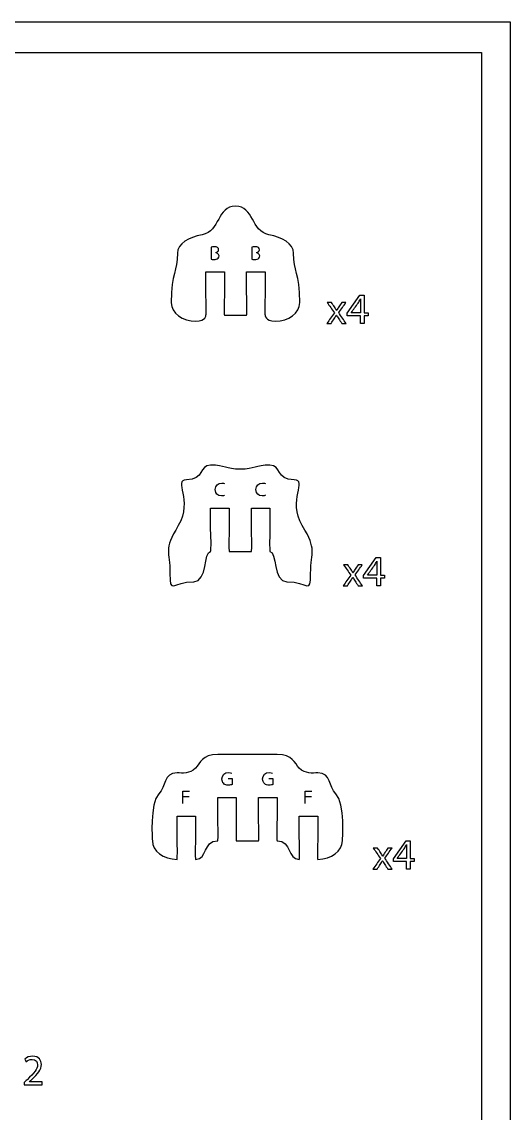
# Model space of a CAD drawing. Extents: x 0 to 620, y 0 to 360.
# Drawn here: x 540.8 to 620, y 183.1 to 360 of the extents above; entities that cross this region are included whole.
import ezdxf

# ---------------------------------------------------------------- set-up
doc = ezdxf.new("R2010")
doc.units = 0
doc.header["$MEASUREMENT"] = 0
doc.layers.add('DEFAULT', color=7, linetype='CONTINUOUS')

msp = doc.modelspace()

# ---------------------------------------------------------------- linework, layer by layer
at = {"layer": 'DEFAULT', "color": 36}
for points in [[(620, 0), (0, 0), (0, 360), (620, 360)], [(615.33, 5.38), (213.62, 5.38), (213.62, 355), (615.33, 355)], [(595.73, 311.09), (595.73, 312.34), (593.6, 312.34), (593.6, 312.75), (595.65, 315.68), (596.32, 315.68), (596.32, 312.82), (596.96, 312.82), (596.96, 312.34), (596.32, 312.34), (596.32, 311.09)], [(598.38, 268.55), (598.38, 269.8), (596.25, 269.8), (596.25, 270.21), (598.3, 273.14), (598.97, 273.14), (598.97, 270.29), (599.61, 270.29), (599.61, 269.8), (598.97, 269.8), (598.97, 268.55)], [(603.2, 222.62), (603.2, 223.87), (601.07, 223.87), (601.07, 224.28), (603.12, 227.21), (603.79, 227.21), (603.79, 224.36), (604.43, 224.36), (604.43, 223.87), (603.79, 223.87), (603.79, 222.62)]]:
    msp.add_lwpolyline(points, close=True, dxfattribs=at)
at = {"layer": 'DEFAULT', "color": 250}
for points in [[(566.95, 233.25), (566.95, 235.27), (568.04, 235.27)], [(566.95, 234.38), (567.98, 234.38)], [(586.77, 233.25), (586.77, 235.27), (587.86, 235.27)], [(586.77, 234.38), (587.8, 234.38)]]:
    msp.add_lwpolyline(points, dxfattribs=at)
at = {"layer": 'DEFAULT', "color": 1}
for points, knots in [([(580.28, 312.46), (580.23, 312.46), (580.23, 313.25), (580.23, 314.21), (580.23, 314.8), (580.28, 315), (580.28, 315.96), (580.28, 317.13), (580.28, 318.3), (580.28, 319.47), (579.28, 319.47), (578.28, 319.47), (577.28, 319.47), (577.28, 318.3), (577.28, 317.13), (577.28, 315.96), (577.28, 315), (577.33, 314.8), (577.33, 314.21), (577.33, 313.25), (577.33, 312.46), (577.28, 312.46), (576.08, 312.46), (574.88, 312.46), (573.68, 312.46), (573.63, 312.46), (573.63, 313.25), (573.63, 314.21), (573.63, 314.8), (573.68, 315), (573.68, 315.96), (573.68, 317.13), (573.68, 318.3), (573.68, 319.47), (572.68, 319.47), (571.68, 319.47), (570.68, 319.47), (570.68, 318.3), (570.68, 317.13), (570.68, 315.96), (570.68, 315), (570.73, 314.8), (570.73, 314.21), (570.73, 313.25), (570.73, 312.46), (570.68, 312.46), (570.68, 312.46), (570.68, 311.46), (569.07, 311.46), (566.86, 311.46), (565.07, 312.81), (565.07, 314.46), (565.07, 319.47), (566.07, 319.47), (566.07, 322.47), (566.07, 324.12), (567.9, 325.02), (570.07, 325.47), (573, 326.07), (572.48, 330.1), (575.48, 330.1), (578.47, 330.1), (577.96, 326.07), (580.89, 325.47), (583.05, 325.02), (584.89, 324.12), (584.89, 322.47), (584.89, 319.47), (585.89, 319.47), (585.89, 314.47), (585.89, 312.81), (584.1, 311.46), (581.89, 311.46), (580.28, 311.46), (580.28, 312.46), (580.28, 312.46)], [1, 1, 1, 1, 2, 2, 2, 3, 3, 3, 12.93, 12.93, 12.93, 21.44, 21.44, 21.44, 31.37, 31.37, 31.37, 32.37, 32.37, 32.37, 33.37, 33.37, 33.37, 43.58, 43.58, 43.58, 44.58, 44.58, 44.58, 45.58, 45.58, 45.58, 55.51, 55.51, 55.51, 64.02, 64.02, 64.02, 73.95, 73.95, 73.95, 74.95, 74.95, 74.95, 75.95, 75.95, 75.95, 76.95, 76.95, 76.95, 77.95, 77.95, 77.95, 78.95, 78.95, 78.95, 79.95, 79.95, 79.95, 80.95, 80.95, 80.95, 81.95, 81.95, 81.95, 82.95, 82.95, 82.95, 83.95, 83.95, 83.95, 84.95, 84.95, 84.95, 85.95, 85.95, 85.95, 85.95]), ([(571.45, 274.13), (570.29, 274.13), (570.98, 269.23), (568.7, 269.23), (565.25, 269.23), (564.85, 267.04), (564.85, 270.53), (564.85, 274.39), (563.74, 274.16), (566.2, 278.34), (568.64, 282.49), (565.28, 285.72), (567.52, 285.72), (570.52, 285.72), (569.51, 288.13), (571.45, 288.13), (573.85, 288.13), (573.85, 287.46), (576.26, 287.46), (578.66, 287.46), (578.66, 288.13), (581.06, 288.13), (583, 288.13), (581.99, 285.72), (584.99, 285.72), (587.23, 285.72), (583.87, 282.49), (586.31, 278.34), (588.77, 274.16), (587.66, 274.39), (587.66, 270.53), (587.66, 267.04), (587.26, 269.23), (583.81, 269.23), (581.53, 269.23), (582.22, 274.13), (581.06, 274.13), (581.01, 274.13), (581.01, 274.91), (581.01, 275.88), (581.01, 276.47), (581.06, 276.66), (581.06, 277.63), (581.06, 278.8), (581.06, 279.96), (581.06, 281.13), (580.06, 281.13), (579.06, 281.13), (578.06, 281.13), (578.06, 279.96), (578.06, 278.8), (578.06, 277.63), (578.06, 276.66), (578.11, 276.47), (578.11, 275.88), (578.11, 274.91), (578.11, 274.13), (578.06, 274.13), (576.86, 274.13), (575.66, 274.13), (574.46, 274.13), (574.41, 274.13), (574.41, 274.91), (574.41, 275.88), (574.41, 276.47), (574.46, 276.66), (574.46, 277.63), (574.46, 278.8), (574.46, 279.96), (574.46, 281.13), (573.46, 281.13), (572.46, 281.13), (571.45, 281.13), (571.45, 279.96), (571.45, 278.8), (571.45, 277.63), (571.45, 276.66), (571.51, 276.47), (571.51, 275.88), (571.51, 274.91), (571.5, 274.13), (571.45, 274.13)], [1, 1, 1, 1, 2, 2, 2, 3, 3, 3, 4, 4, 4, 5, 5, 5, 6, 6, 6, 7, 7, 7, 8, 8, 8, 9, 9, 9, 10, 10, 10, 11, 11, 11, 12, 12, 12, 13, 13, 13, 14, 14, 14, 15, 15, 15, 24.93, 24.93, 24.93, 33.44, 33.44, 33.44, 43.37, 43.37, 43.37, 44.37, 44.37, 44.37, 45.37, 45.37, 45.37, 55.58, 55.58, 55.58, 56.58, 56.58, 56.58, 57.58, 57.58, 57.58, 67.51, 67.51, 67.51, 76.02, 76.02, 76.02, 85.95, 85.95, 85.95, 86.95, 86.95, 86.95, 87.95, 87.95, 87.95, 87.95]), ([(563.06, 234.81), (564.23, 235.99), (563.78, 238.22), (566, 238.22), (566.88, 238.22), (568, 238.01), (569, 239.01), (569.79, 239.8), (570.03, 241.21), (572.6, 241.21), (575.81, 241.21), (579.01, 241.21), (582.21, 241.21), (584.79, 241.21), (585.03, 239.8), (585.82, 239.01), (586.81, 238.01), (587.94, 238.22), (588.82, 238.22), (591.03, 238.22), (590.59, 235.99), (591.76, 234.81), (593.25, 233.32), (592.82, 227.22), (592.82, 227.22), (592.82, 225.56), (591.03, 224.21), (588.82, 224.21), (588.77, 224.21), (588.77, 225), (588.77, 225.96), (588.77, 226.55), (588.82, 226.75), (588.82, 227.71), (588.82, 228.88), (588.82, 230.05), (588.82, 231.22), (587.82, 231.22), (586.82, 231.22), (585.82, 231.22), (585.82, 230.05), (585.82, 228.88), (585.82, 227.71), (585.82, 226.75), (585.87, 226.55), (585.87, 225.96), (585.87, 225), (585.87, 224.21), (585.82, 224.21), (583.82, 224.21), (584.66, 227.21), (582.21, 227.21), (582.16, 227.21), (582.16, 228), (582.16, 228.96), (582.16, 229.55), (582.21, 229.75), (582.21, 230.71), (582.21, 231.88), (582.21, 233.05), (582.21, 234.21), (581.21, 234.21), (580.21, 234.21), (579.21, 234.21), (579.21, 233.05), (579.21, 231.88), (579.21, 230.71), (579.21, 229.75), (579.26, 229.55), (579.26, 228.96), (579.26, 228), (579.26, 227.21), (579.21, 227.21), (578.01, 227.21), (576.81, 227.21), (575.61, 227.21), (575.56, 227.21), (575.56, 228), (575.56, 228.96), (575.56, 229.55), (575.61, 229.75), (575.61, 230.71), (575.61, 231.88), (575.61, 233.05), (575.61, 234.21), (574.61, 234.21), (573.61, 234.21), (572.6, 234.21), (572.6, 233.05), (572.6, 231.88), (572.6, 230.71), (572.6, 229.75), (572.66, 229.55), (572.66, 228.96), (572.66, 228), (572.66, 227.21), (572.6, 227.21), (570.16, 227.21), (570.99, 224.21), (569, 224.21), (568.95, 224.21), (568.95, 225), (568.95, 225.96), (568.95, 226.55), (569, 226.75), (569, 227.71), (569, 228.88), (569, 230.05), (569, 231.22), (568, 231.22), (567, 231.22), (566, 231.22), (566, 230.05), (566, 228.88), (566, 227.71), (566, 226.75), (566.05, 226.55), (566.05, 225.96), (566.05, 225), (566.05, 224.21), (566, 224.21), (563.78, 224.21), (562, 225.56), (562, 227.22), (562, 227.22), (561.56, 233.32), (563.06, 234.81)], [1, 1, 1, 1, 2, 2, 2, 3, 3, 3, 4, 4, 4, 31.23, 31.23, 31.23, 32.23, 32.23, 32.23, 33.23, 33.23, 33.23, 34.23, 34.23, 34.23, 35.23, 35.23, 35.23, 36.23, 36.23, 36.23, 37.23, 37.23, 37.23, 38.23, 38.23, 38.23, 48.16, 48.16, 48.16, 56.67, 56.67, 56.67, 66.6, 66.6, 66.6, 67.6, 67.6, 67.6, 68.6, 68.6, 68.6, 69.6, 69.6, 69.6, 70.6, 70.6, 70.6, 71.6, 71.6, 71.6, 81.53, 81.53, 81.53, 90.04, 90.04, 90.04, 99.97, 99.97, 99.97, 100.97, 100.97, 100.97, 101.97, 101.97, 101.97, 112.18, 112.18, 112.18, 113.18, 113.18, 113.18, 114.18, 114.18, 114.18, 124.11, 124.11, 124.11, 132.62, 132.62, 132.62, 142.55, 142.55, 142.55, 143.55, 143.55, 143.55, 144.55, 144.55, 144.55, 145.55, 145.55, 145.55, 146.55, 146.55, 146.55, 147.55, 147.55, 147.55, 157.48, 157.48, 157.48, 165.99, 165.99, 165.99, 175.92, 175.92, 175.92, 176.92, 176.92, 176.92, 177.92, 177.92, 177.92, 178.92, 178.92, 178.92, 179.92, 179.92, 179.92, 179.92])]:
    msp.add_open_spline(points, degree=3, knots=knots, dxfattribs=at)
at = {"layer": 'DEFAULT', "color": 250}
for points, knots in [([(571.54, 323.49), (571.65, 323.52), (571.83, 323.53), (572.02, 323.53), (572.28, 323.53), (572.45, 323.49), (572.57, 323.39), (572.68, 323.31), (572.74, 323.19), (572.74, 323.03), (572.74, 322.84), (572.48, 322.66), (572.27, 322.59), (572.27, 322.59), (572.81, 322.37), (572.81, 322.07), (572.81, 321.9), (572.75, 321.77), (572.64, 321.67), (572.5, 321.54), (572.28, 321.48), (571.95, 321.48), (571.77, 321.48), (571.63, 321.49), (571.54, 321.5), (571.54, 322.17), (571.54, 322.83), (571.54, 323.49)], [5.635, 5.635, 5.635, 5.635, 6.635, 6.635, 6.635, 7.635, 7.635, 7.635, 8.635, 8.635, 8.635, 9.635, 9.635, 9.635, 10.635, 10.635, 10.635, 11.635, 11.635, 11.635, 12.635, 12.635, 12.635, 13.635, 13.635, 13.635, 19.27, 19.27, 19.27, 19.27]), ([(578.14, 323.49), (578.26, 323.52), (578.44, 323.53), (578.62, 323.53), (578.88, 323.53), (579.05, 323.49), (579.18, 323.39), (579.28, 323.31), (579.34, 323.19), (579.34, 323.03), (579.34, 322.84), (579.09, 322.66), (578.87, 322.59), (578.87, 322.59), (579.42, 322.37), (579.42, 322.07), (579.42, 321.9), (579.35, 321.77), (579.25, 321.67), (579.11, 321.54), (578.88, 321.48), (578.55, 321.48), (578.37, 321.48), (578.23, 321.49), (578.14, 321.5), (578.14, 322.17), (578.14, 322.83), (578.14, 323.49)], [5.635, 5.635, 5.635, 5.635, 6.635, 6.635, 6.635, 7.635, 7.635, 7.635, 8.635, 8.635, 8.635, 9.635, 9.635, 9.635, 10.635, 10.635, 10.635, 11.635, 11.635, 11.635, 12.635, 12.635, 12.635, 13.635, 13.635, 13.635, 19.27, 19.27, 19.27, 19.27]), ([(573.72, 283.23), (573.63, 283.18), (573.43, 283.13), (573.19, 283.13), (572.62, 283.13), (572.19, 283.49), (572.19, 284.15), (572.19, 284.79), (572.62, 285.22), (573.24, 285.22), (573.5, 285.22), (573.66, 285.16), (573.72, 285.13)], [0, 0, 0, 0, 1, 1, 1, 2, 2, 2, 3, 3, 3, 4, 4, 4, 4]), ([(580.32, 283.23), (580.23, 283.18), (580.04, 283.13), (579.79, 283.13), (579.22, 283.13), (578.79, 283.49), (578.79, 284.15), (578.79, 284.79), (579.22, 285.22), (579.85, 285.22), (580.1, 285.22), (580.26, 285.16), (580.33, 285.13)], [0, 0, 0, 0, 1, 1, 1, 2, 2, 2, 3, 3, 3, 4, 4, 4, 4]), ([(574.27, 237.31), (574.49, 237.31), (574.71, 237.31), (574.94, 237.31), (574.94, 236.98), (574.94, 236.66), (574.94, 236.34), (574.82, 236.29), (574.59, 236.23), (574.31, 236.23), (574.01, 236.23), (573.76, 236.3), (573.56, 236.49), (573.39, 236.66), (573.28, 236.93), (573.28, 237.24), (573.28, 237.85), (573.69, 238.29), (574.37, 238.29), (574.61, 238.29), (574.79, 238.24), (574.88, 238.2)], [0, 0, 0, 0, 1.887, 1.887, 1.887, 4.641, 4.641, 4.641, 5.641, 5.641, 5.641, 6.641, 6.641, 6.641, 7.641, 7.641, 7.641, 8.641, 8.641, 8.641, 9.641, 9.641, 9.641, 9.641]), ([(580.87, 237.31), (581.1, 237.31), (581.32, 237.31), (581.54, 237.31), (581.54, 236.98), (581.54, 236.66), (581.54, 236.34), (581.42, 236.29), (581.19, 236.23), (580.92, 236.23), (580.61, 236.23), (580.36, 236.3), (580.16, 236.49), (579.99, 236.66), (579.88, 236.93), (579.88, 237.24), (579.88, 237.85), (580.3, 238.29), (580.98, 238.29), (581.21, 238.29), (581.39, 238.24), (581.48, 238.2)], [0, 0, 0, 0, 1.887, 1.887, 1.887, 4.641, 4.641, 4.641, 5.641, 5.641, 5.641, 6.641, 6.641, 6.641, 7.641, 7.641, 7.641, 8.641, 8.641, 8.641, 9.641, 9.641, 9.641, 9.641])]:
    msp.add_open_spline(points, degree=3, knots=knots, dxfattribs=at)
at = {"layer": 'DEFAULT', "color": 36}
for points, knots in [([(595.73, 312.82), (595.73, 313.33), (595.73, 313.84), (595.73, 314.36), (595.73, 314.6), (595.74, 314.84), (595.75, 315.08), (595.75, 315.08), (595.74, 315.08), (595.73, 315.08), (595.59, 314.81), (595.48, 314.61), (595.35, 314.4), (594.98, 313.88), (594.6, 313.36), (594.23, 312.84), (594.23, 312.83), (594.23, 312.83), (594.23, 312.82), (594.73, 312.82), (595.23, 312.82), (595.73, 312.82)], [4.261, 4.261, 4.261, 4.261, 8.602, 8.602, 8.602, 9.602, 9.602, 9.602, 9.663, 9.663, 9.663, 10.663, 10.663, 10.663, 16.109467, 16.109467, 16.109467, 16.149467, 16.149467, 16.149467, 20.410467, 20.410467, 20.410467, 20.410467]), ([(591.03, 314.5), (591.19, 314.26), (591.36, 314.01), (591.52, 313.77), (591.65, 313.58), (591.75, 313.4), (591.86, 313.21), (591.87, 313.21), (591.88, 313.21), (591.89, 313.21), (592, 313.42), (592.11, 313.59), (592.22, 313.78), (592.38, 314.02), (592.54, 314.26), (592.7, 314.5), (592.93, 314.5), (593.15, 314.5), (593.38, 314.5), (592.99, 313.95), (592.6, 313.4), (592.21, 312.85), (592.61, 312.26), (593.01, 311.68), (593.41, 311.09), (593.18, 311.09), (592.94, 311.09), (592.7, 311.09), (592.54, 311.34), (592.37, 311.6), (592.2, 311.86), (592.07, 312.05), (591.96, 312.25), (591.84, 312.45), (591.83, 312.45), (591.83, 312.45), (591.82, 312.45), (591.71, 312.24), (591.59, 312.06), (591.46, 311.86), (591.3, 311.6), (591.13, 311.34), (590.97, 311.09), (590.74, 311.09), (590.51, 311.09), (590.28, 311.09), (590.69, 311.67), (591.09, 312.25), (591.5, 312.83), (591.11, 313.39), (590.73, 313.95), (590.34, 314.5), (590.57, 314.5), (590.8, 314.5), (591.03, 314.5)], [0, 0, 0, 0, 2.49699, 2.49699, 2.49699, 3.49699, 3.49699, 3.49699, 3.55799, 3.55799, 3.55799, 4.55799, 4.55799, 4.55799, 7.027266, 7.027266, 7.027266, 8.928266, 8.928266, 8.928266, 14.656941, 14.656941, 14.656941, 20.704817, 20.704817, 20.704817, 22.705817, 22.705817, 22.705817, 25.308347, 25.308347, 25.308347, 26.308347, 26.308347, 26.308347, 26.348347, 26.348347, 26.348347, 27.348347, 27.348347, 27.348347, 29.940559, 29.940559, 29.940559, 31.880559, 31.880559, 31.880559, 37.902506, 37.902506, 37.902506, 43.668097, 43.668097, 43.668097, 45.629097, 45.629097, 45.629097, 45.629097]), ([(598.38, 270.29), (598.38, 270.8), (598.38, 271.31), (598.38, 271.82), (598.38, 272.06), (598.39, 272.3), (598.4, 272.54), (598.4, 272.54), (598.39, 272.54), (598.38, 272.54), (598.24, 272.27), (598.13, 272.07), (598, 271.86), (597.63, 271.34), (597.25, 270.82), (596.88, 270.3), (596.88, 270.3), (596.88, 270.29), (596.88, 270.29), (597.38, 270.29), (597.88, 270.29), (598.38, 270.29)], [4.261, 4.261, 4.261, 4.261, 8.602, 8.602, 8.602, 9.602, 9.602, 9.602, 9.662, 9.662, 9.662, 10.662, 10.662, 10.662, 16.108467, 16.108467, 16.108467, 16.148467, 16.148467, 16.148467, 20.409467, 20.409467, 20.409467, 20.409467]), ([(593.68, 271.97), (593.84, 271.72), (594.01, 271.48), (594.17, 271.23), (594.3, 271.04), (594.4, 270.87), (594.51, 270.68), (594.52, 270.68), (594.53, 270.68), (594.54, 270.68), (594.65, 270.88), (594.76, 271.06), (594.87, 271.24), (595.03, 271.48), (595.19, 271.73), (595.35, 271.97), (595.58, 271.97), (595.8, 271.97), (596.02, 271.97), (595.64, 271.42), (595.25, 270.87), (594.86, 270.32), (595.26, 269.73), (595.66, 269.14), (596.06, 268.55), (595.82, 268.55), (595.59, 268.55), (595.35, 268.55), (595.19, 268.81), (595.02, 269.07), (594.85, 269.32), (594.72, 269.52), (594.61, 269.71), (594.49, 269.91), (594.48, 269.91), (594.48, 269.91), (594.47, 269.91), (594.36, 269.7), (594.24, 269.53), (594.11, 269.32), (593.95, 269.07), (593.78, 268.81), (593.62, 268.55), (593.39, 268.55), (593.16, 268.55), (592.93, 268.55), (593.34, 269.13), (593.74, 269.71), (594.15, 270.3), (593.76, 270.85), (593.38, 271.41), (592.99, 271.97), (593.22, 271.97), (593.45, 271.97), (593.68, 271.97)], [0, 0, 0, 0, 2.497543, 2.497543, 2.497543, 3.497543, 3.497543, 3.497543, 3.557543, 3.557543, 3.557543, 4.557543, 4.557543, 4.557543, 7.025984, 7.025984, 7.025984, 8.926984, 8.926984, 8.926984, 14.65566, 14.65566, 14.65566, 20.703535, 20.703535, 20.703535, 22.704535, 22.704535, 22.704535, 25.307065, 25.307065, 25.307065, 26.307065, 26.307065, 26.307065, 26.347065, 26.347065, 26.347065, 27.347065, 27.347065, 27.347065, 29.939277, 29.939277, 29.939277, 31.879277, 31.879277, 31.879277, 37.900653, 37.900653, 37.900653, 43.665675, 43.665675, 43.665675, 45.625675, 45.625675, 45.625675, 45.625675]), ([(603.2, 224.36), (603.2, 224.87), (603.2, 225.38), (603.2, 225.89), (603.2, 226.13), (603.21, 226.37), (603.22, 226.61), (603.22, 226.61), (603.21, 226.61), (603.2, 226.61), (603.06, 226.34), (602.95, 226.15), (602.82, 225.93), (602.45, 225.41), (602.07, 224.89), (601.7, 224.37), (601.7, 224.37), (601.7, 224.36), (601.7, 224.36), (602.2, 224.36), (602.7, 224.36), (603.2, 224.36)], [4.261, 4.261, 4.261, 4.261, 8.602, 8.602, 8.602, 9.602, 9.602, 9.602, 9.662, 9.662, 9.662, 10.662, 10.662, 10.662, 16.108467, 16.108467, 16.108467, 16.148467, 16.148467, 16.148467, 20.409467, 20.409467, 20.409467, 20.409467]), ([(598.5, 226.04), (598.67, 225.79), (598.83, 225.55), (598.99, 225.31), (599.12, 225.11), (599.22, 224.94), (599.34, 224.75), (599.34, 224.75), (599.35, 224.75), (599.36, 224.75), (599.47, 224.95), (599.58, 225.13), (599.7, 225.31), (599.86, 225.56), (600.02, 225.8), (600.18, 226.04), (600.4, 226.04), (600.62, 226.04), (600.85, 226.04), (600.46, 225.49), (600.07, 224.94), (599.68, 224.39), (600.08, 223.8), (600.48, 223.21), (600.88, 222.62), (600.65, 222.62), (600.41, 222.62), (600.18, 222.62), (600.01, 222.88), (599.84, 223.14), (599.68, 223.39), (599.54, 223.59), (599.43, 223.78), (599.31, 223.99), (599.3, 223.99), (599.3, 223.99), (599.29, 223.99), (599.18, 223.77), (599.06, 223.6), (598.93, 223.39), (598.77, 223.14), (598.61, 222.88), (598.44, 222.62), (598.21, 222.62), (597.98, 222.62), (597.76, 222.62), (598.16, 223.2), (598.57, 223.79), (598.97, 224.37), (598.58, 224.92), (598.2, 225.48), (597.81, 226.04), (598.04, 226.04), (598.27, 226.04), (598.5, 226.04)], [0, 0, 0, 0, 2.497543, 2.497543, 2.497543, 3.497543, 3.497543, 3.497543, 3.557543, 3.557543, 3.557543, 4.557543, 4.557543, 4.557543, 7.025984, 7.025984, 7.025984, 8.926984, 8.926984, 8.926984, 14.65566, 14.65566, 14.65566, 20.703535, 20.703535, 20.703535, 22.704535, 22.704535, 22.704535, 25.307065, 25.307065, 25.307065, 26.307065, 26.307065, 26.307065, 26.347065, 26.347065, 26.347065, 27.347065, 27.347065, 27.347065, 29.939277, 29.939277, 29.939277, 31.879277, 31.879277, 31.879277, 37.900653, 37.900653, 37.900653, 43.665675, 43.665675, 43.665675, 45.625675, 45.625675, 45.625675, 45.625675]), ([(541.2, 187.63), (541.2, 187.76), (541.2, 187.88), (541.2, 188.01), (541.37, 188.17), (541.53, 188.33), (541.69, 188.48), (542.86, 189.6), (543.39, 190.19), (543.4, 190.88), (543.4, 191.35), (543.17, 191.78), (542.49, 191.78), (542.07, 191.78), (541.73, 191.57), (541.51, 191.39), (541.45, 191.54), (541.38, 191.68), (541.32, 191.83), (541.63, 192.1), (542.09, 192.3), (542.62, 192.3), (543.6, 192.3), (544.02, 191.62), (544.02, 190.96), (544.02, 190.11), (543.41, 189.43), (542.44, 188.5), (542.32, 188.39), (542.19, 188.27), (542.07, 188.16), (542.07, 188.16), (542.07, 188.15), (542.07, 188.15), (542.76, 188.15), (543.45, 188.15), (544.13, 188.15), (544.13, 187.97), (544.13, 187.8), (544.13, 187.63), (543.16, 187.63), (542.18, 187.63), (541.2, 187.63)], [8.302, 8.302, 8.302, 8.302, 9.382, 9.382, 9.382, 11.306235, 11.306235, 11.306235, 12.306235, 12.306235, 12.306235, 13.306235, 13.306235, 13.306235, 14.306235, 14.306235, 14.306235, 15.666823, 15.666823, 15.666823, 16.666823, 16.666823, 16.666823, 17.666823, 17.666823, 17.666823, 18.666823, 18.666823, 18.666823, 20.083581, 20.083581, 20.083581, 20.123581, 20.123581, 20.123581, 25.965581, 25.965581, 25.965581, 27.425581, 27.425581, 27.425581, 35.727581, 35.727581, 35.727581, 35.727581])]:
    msp.add_open_spline(points, degree=3, knots=knots, dxfattribs=at)

doc.saveas('drawing.dxf')
